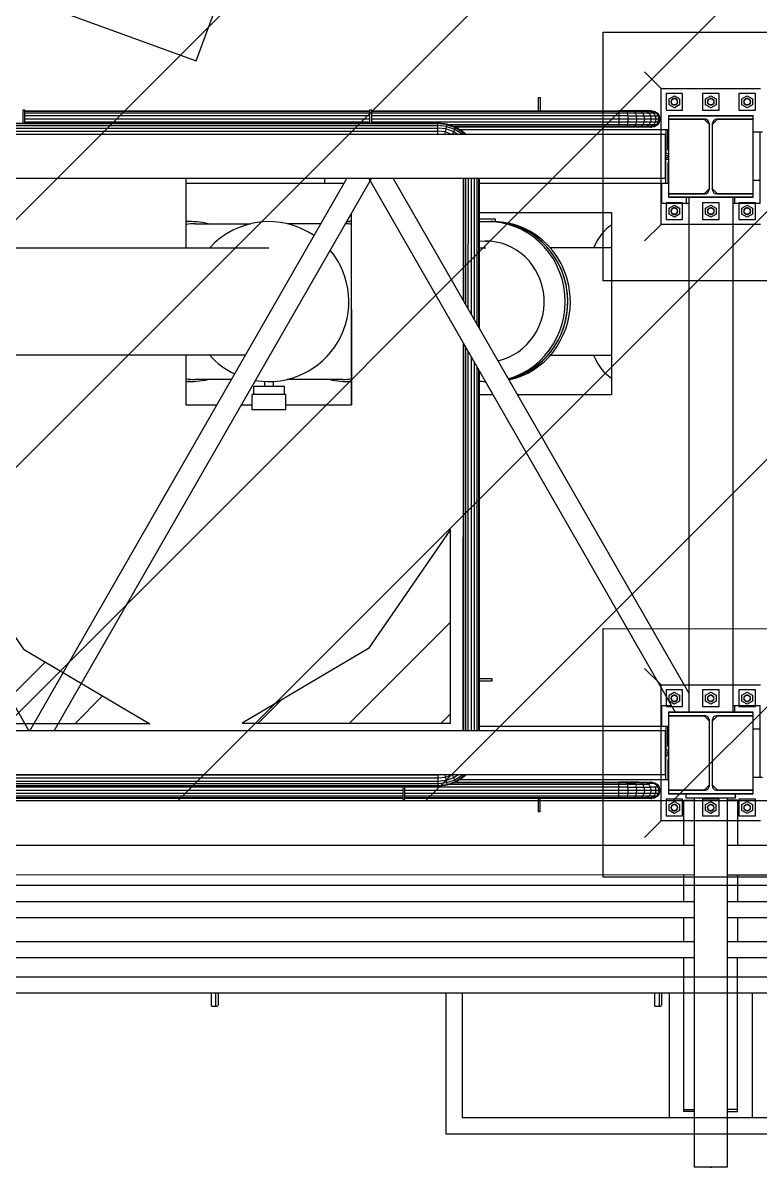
# Model space of a CAD drawing. Header units: metres. Extents: x 0 to 63075, y 0 to 44550.
# Drawn here: x 57369 to 57703, y 36399 to 36917 of the extents above; entities that cross this region are included whole.
import ezdxf

# ---------------------------------------------------------------- set-up
doc = ezdxf.new("R2010")
doc.units = ezdxf.units.M
doc.header["$LTSCALE"] = 75
for name, color, linetype in [('AI-Hatch mob', 7, 'Continuous'), ('GSB', 7, 'Continuous'), ('ML6', 1, 'Continuous'), ('SDM', 7, 'Continuous'), ('SL1', 8, 'Continuous')]:
    doc.layers.add(name, color=color, linetype=linetype)
pattern_1 = [(44.99813, (326091.56, -18363.04), (-137.8813, 137.89033), [])]

# ---------------------------------------------------------------- blocks, each defined once
blk = doc.blocks.new('A$C6bae614f')
at = {"layer": 'SL1'}
h = blk.add_hatch(dxfattribs=at)
h.set_pattern_fill('_USER', color=256, scale=195, angle=44.9981, style=0, pattern_type=0)
h.set_pattern_definition(pattern_1)
h.paths.add_polyline_path([(396195, 18766.4), (396575.8, 18541.5), (395947.9, 18541.5), (395947.9, 19125.8)])
h = blk.add_hatch(dxfattribs=at)
h.set_pattern_fill('_USER', color=256, scale=195, angle=44.9981, style=0, pattern_type=0)
h.set_pattern_definition(pattern_1)
h.paths.add_polyline_path([(397236.3, 18768.6), (396855.5, 18543.7), (397483.4, 18543.7), (397483.4, 19128)])
for p, q in [((396716.6, 20541.8), (397178.4, 21810.3)), ((394508.4, 21345.6), (396716.6, 20541.8)), ((397944.6, 20628.5), (398594.6, 20628.4)), ((397944.6, 19878.5), (397944.6, 20628.5)), ((398069.6, 20508.5), (398119.6, 20458.5)), ((398119.6, 20048.5), (398119.6, 20458.5)), ((398119.6, 20458.5), (398419.6, 20458.5)), ((398134.6, 20443.5), (398134.6, 20393.5)), ((398184.6, 20443.5), (398134.6, 20443.5)), ((398184.6, 20393.5), (398184.6, 20443.5)), ((398244.6, 20443.5), (398244.6, 20393.5)), ((398294.6, 20443.5), (398244.6, 20443.5)), ((398294.6, 20393.5), (398294.6, 20443.5)), ((398354.6, 20443.5), (398354.6, 20393.5)), ((398404.6, 20443.5), (398354.6, 20443.5)), ((398404.6, 20393.5), (398404.6, 20443.5)), ((397748.8, 20430), (397748.8, 20390.9)), ((397755.1, 20430), (397748.8, 20430)), ((397755.1, 20390.9), (397755.1, 20430)), ((398143.8, 20427.6), (398159.6, 20436.7)), ((398143.8, 20409.3), (398143.8, 20427.6)), ((398159.6, 20400.2), (398143.8, 20409.3)), ((398150.7, 20422.8), (398149.7, 20418.5)), ((398149.7, 20418.5), (398150.7, 20414.2)), ((398153.4, 20426.2), (398150.7, 20422.8)), ((398150.7, 20414.2), (398153.4, 20410.7)), ((398157.4, 20428.1), (398153.4, 20426.2)), ((398153.4, 20410.7), (398157.4, 20408.8)), ((398161.8, 20428.1), (398157.4, 20428.1)), ((398157.4, 20408.8), (398161.8, 20408.8)), ((398159.6, 20436.7), (398175.4, 20427.6)), ((398175.4, 20409.3), (398159.6, 20400.2)), ((398165.8, 20426.2), (398161.8, 20428.1)), ((398161.8, 20408.8), (398165.8, 20410.7)), ((398168.5, 20422.8), (398165.8, 20426.2)), ((398165.8, 20410.7), (398168.5, 20414.2)), ((398169.5, 20418.5), (398168.5, 20422.8)), ((398168.5, 20414.2), (398169.5, 20418.5)), ((398175.4, 20427.6), (398175.4, 20409.3)), ((398253.8, 20427.6), (398269.6, 20436.7)), ((398253.8, 20409.3), (398253.8, 20427.6)), ((398269.6, 20400.2), (398253.8, 20409.3)), ((398260.7, 20422.8), (398259.7, 20418.5)), ((398259.7, 20418.5), (398260.7, 20414.2)), ((398263.4, 20426.2), (398260.7, 20422.8)), ((398260.7, 20414.2), (398263.4, 20410.7)), ((398267.4, 20428.1), (398263.4, 20426.2)), ((398263.4, 20410.7), (398267.4, 20408.8)), ((398271.8, 20428.1), (398267.4, 20428.1)), ((398267.4, 20408.8), (398271.8, 20408.8)), ((398269.6, 20436.7), (398285.4, 20427.6)), ((398285.4, 20409.3), (398269.6, 20400.2)), ((398275.8, 20426.2), (398271.8, 20428.1)), ((398271.8, 20408.8), (398275.8, 20410.7)), ((398278.5, 20422.8), (398275.8, 20426.2)), ((398275.8, 20410.7), (398278.5, 20414.2)), ((398279.5, 20418.5), (398278.5, 20422.8)), ((398278.5, 20414.2), (398279.5, 20418.5)), ((398285.4, 20427.6), (398285.4, 20409.3)), ((398363.8, 20427.6), (398379.6, 20436.7)), ((398363.8, 20409.3), (398363.8, 20427.6)), ((398379.6, 20400.2), (398363.8, 20409.3)), ((398370.7, 20422.8), (398369.7, 20418.5)), ((398369.7, 20418.5), (398370.7, 20414.2)), ((398373.4, 20426.2), (398370.7, 20422.8)), ((398370.7, 20414.2), (398373.4, 20410.7)), ((398377.4, 20428.1), (398373.4, 20426.2)), ((398373.4, 20410.7), (398377.4, 20408.8)), ((398381.8, 20428.1), (398377.4, 20428.1)), ((398377.4, 20408.8), (398381.8, 20408.8)), ((398379.6, 20436.7), (398395.4, 20427.6)), ((398395.4, 20409.3), (398379.6, 20400.2)), ((398385.8, 20426.2), (398381.8, 20428.1)), ((398381.8, 20408.8), (398385.8, 20410.7)), ((398388.5, 20422.8), (398385.8, 20426.2)), ((398385.8, 20410.7), (398388.5, 20414.2)), ((398389.5, 20418.5), (398388.5, 20422.8)), ((398388.5, 20414.2), (398389.5, 20418.5)), ((398395.4, 20427.6), (398395.4, 20409.3)), ((396193, 20393.5), (396193, 20354.4)), ((396199.4, 20393.5), (396193, 20393.5)), ((396199.4, 20354.4), (396199.4, 20393.5)), ((396199.4, 20390.9), (397239.8, 20390.9)), ((397239.8, 20389), (396199.4, 20389.1)), ((397239.8, 20383.7), (396199.4, 20383.8)), ((397239.8, 20375.8), (396199.4, 20375.9)), ((397239.8, 20393.5), (397239.8, 20354.4)), ((397246.1, 20393.5), (397239.8, 20393.5)), ((397246.1, 20354.4), (397246.1, 20393.5)), ((397246.1, 20390.9), (397991.6, 20390.9)), ((397991.6, 20389), (397246.1, 20389)), ((397991.6, 20383.7), (397246.1, 20383.7)), ((397991.6, 20375.8), (397246.1, 20375.8)), ((398013.9, 20390.9), (397991.6, 20390.9)), ((397991.6, 20390.9), (397991.6, 20389)), ((397991.6, 20389), (397991.6, 20383.7)), ((398039, 20389), (397991.6, 20389)), ((397991.6, 20383.7), (397991.6, 20366.5)), ((398017.7, 20383.7), (397991.6, 20383.7)), ((398018.9, 20375.8), (397991.6, 20375.8)), ((398035, 20390.9), (398013.9, 20390.9)), ((398013.9, 20390.9), (398015.9, 20389)), ((398015.9, 20389), (398017.7, 20383.7)), ((398017.7, 20383.7), (398018.9, 20375.8)), ((398042.5, 20383.7), (398017.7, 20383.7)), ((398018.9, 20375.8), (398019.3, 20366.5)), ((398018.9, 20375.8), (398044.8, 20375.8)), ((398054, 20390.9), (398035, 20390.9)), ((398035, 20390.9), (398039, 20389)), ((398059.8, 20389), (398039, 20389)), ((398039, 20389), (398042.5, 20383.7)), ((398042.5, 20383.7), (398044.8, 20375.8)), ((398064.7, 20383.7), (398042.5, 20383.7)), ((398044.8, 20375.8), (398068, 20375.8)), ((398044.8, 20375.8), (398045.6, 20366.5)), ((398054, 20390.9), (398059.8, 20389)), ((398069.8, 20390.9), (398054, 20390.9)), ((398077.1, 20389), (398059.8, 20389)), ((398059.8, 20389), (398064.7, 20383.7)), ((398064.7, 20383.7), (398068, 20375.8)), ((398083.3, 20383.7), (398064.7, 20383.7)), ((398068, 20375.8), (398069.2, 20366.5)), ((398068, 20375.8), (398087.4, 20375.8)), ((398089.1, 20390.9), (398069.8, 20390.9)), ((398069.8, 20390.9), (398077.1, 20389)), ((398090.1, 20389), (398077.1, 20389)), ((398077.1, 20389), (398083.3, 20383.7)), ((398081.7, 20390.9), (398090.1, 20389)), ((398083.3, 20383.7), (398087.4, 20375.8)), ((398097.2, 20383.7), (398083.3, 20383.7)), ((398087.4, 20375.8), (398102, 20375.8)), ((398087.4, 20375.8), (398088.9, 20366.5)), ((398091.6, 20390.9), (398089.1, 20390.9)), ((398089.1, 20390.9), (398098.2, 20389)), ((398098.2, 20389), (398090.1, 20389)), ((398090.1, 20389), (398097.2, 20383.7)), ((398091.6, 20390.9), (398100.9, 20389)), ((398105.9, 20383.7), (398097.2, 20383.7)), ((398097.2, 20383.7), (398102, 20375.8)), ((398098.2, 20389), (398100.9, 20389)), ((398098.2, 20389), (398105.9, 20383.7)), ((398100.9, 20389), (398108.9, 20383.7)), ((398102, 20375.8), (398103.7, 20366.5)), ((398102, 20375.8), (398111.1, 20375.8)), ((398105.9, 20383.7), (398108.9, 20383.7)), ((398105.9, 20383.7), (398111.1, 20375.8)), ((398108.9, 20383.7), (398114.1, 20375.8)), ((398111.1, 20375.8), (398112.9, 20366.5)), ((398111.1, 20375.8), (398114.1, 20375.8)), ((398114.1, 20375.8), (398116, 20366.5)), ((398134.6, 20393.5), (398184.6, 20393.5)), ((398141.6, 20376.5), (398397.6, 20376.5)), ((398397.6, 20376.5), (398141.6, 20376.5)), ((398141.6, 20376.5), (398141.6, 20130.5)), ((398244.6, 20393.5), (398294.6, 20393.5)), ((398354.6, 20393.5), (398404.6, 20393.5)), ((398397.6, 20130.5), (398397.6, 20376.5)), ((395993, 20354.4), (397446.1, 20354.4)), ((395993, 20352.6), (397446.1, 20352.5)), ((395993, 20347.3), (397446.1, 20347.2)), ((395993, 20339.3), (397446.1, 20339.3)), ((397239.8, 20366.5), (396199.4, 20366.5)), ((397239.8, 20357.2), (396199.4, 20357.2)), ((397991.6, 20366.5), (397246.1, 20366.5)), ((397991.6, 20357.1), (397246.1, 20357.2)), ((397473.8, 20351.2), (397446.1, 20354.4)), ((397446.1, 20352.5), (397446.1, 20354.4)), ((397446.1, 20320.6), (397446.1, 20352.5)), ((397473.4, 20349.4), (397446.1, 20352.5)), ((397472.2, 20344.3), (397446.1, 20347.2)), ((397470.4, 20336.6), (397446.1, 20339.3)), ((397470.4, 20336.6), (397472.2, 20344.3)), ((397472.2, 20344.3), (397473.4, 20349.4)), ((397472.2, 20344.3), (397497, 20335.6)), ((397473.4, 20349.4), (397473.8, 20351.2)), ((397473.4, 20349.4), (397499.3, 20340.4)), ((397473.8, 20351.2), (397500.1, 20342)), ((397991.6, 20349.2), (397479.5, 20349.2)), ((397489.5, 20320.1), (397499.3, 20340.4)), ((397991.6, 20343.9), (397494.6, 20343.9)), ((397499.3, 20340.4), (397500.1, 20342)), ((397499.3, 20340.4), (397522.5, 20325.8)), ((397991.6, 20342.1), (397499.9, 20342.1)), ((397500.1, 20342), (397523.7, 20327.2)), ((397991.6, 20366.5), (397991.6, 20357.1)), ((398019.3, 20366.5), (397991.6, 20366.5)), ((398018.9, 20357.1), (397991.6, 20357.1)), ((397991.6, 20357.1), (397991.6, 20349.2)), ((398042.5, 20349.2), (397991.6, 20349.2)), ((397991.6, 20349.2), (397991.6, 20343.9)), ((397991.6, 20343.9), (397991.6, 20342.1)), ((398015.9, 20343.9), (397991.6, 20343.9)), ((398013.9, 20342.1), (397991.6, 20342.1)), ((398015.9, 20343.9), (398013.9, 20342.1)), ((398035, 20342.1), (398013.9, 20342.1)), ((398017.7, 20349.2), (398015.9, 20343.9)), ((398039, 20343.9), (398015.9, 20343.9)), ((398018.9, 20357.1), (398017.7, 20349.2)), ((398019.3, 20366.5), (398018.9, 20357.1)), ((398044.8, 20357.1), (398018.9, 20357.1)), ((398045.6, 20366.5), (398019.3, 20366.5)), ((398039, 20343.9), (398035, 20342.1)), ((398054, 20342.1), (398035, 20342.1)), ((398042.5, 20349.2), (398039, 20343.9)), ((398059.8, 20343.9), (398039, 20343.9)), ((398044.8, 20357.1), (398042.5, 20349.2)), ((398064.7, 20349.2), (398042.5, 20349.2)), ((398045.6, 20366.5), (398044.8, 20357.1)), ((398068, 20357.1), (398044.8, 20357.1)), ((398069.2, 20366.5), (398045.6, 20366.5)), ((398059.8, 20343.9), (398054, 20342.1)), ((398069.8, 20342.1), (398054, 20342.1)), ((398064.7, 20349.2), (398059.8, 20343.9)), ((398077.1, 20343.9), (398059.8, 20343.9)), ((398068, 20357.1), (398064.7, 20349.2)), ((398083.3, 20349.2), (398064.7, 20349.2)), ((398069.2, 20366.5), (398068, 20357.1)), ((398087.4, 20357.1), (398068, 20357.1)), ((398088.9, 20366.5), (398069.2, 20366.5)), ((398077.1, 20343.9), (398069.8, 20342.1)), ((398089.1, 20342.1), (398069.8, 20342.1)), ((398083.3, 20349.2), (398077.1, 20343.9)), ((398090.1, 20343.9), (398077.1, 20343.9)), ((398090.1, 20343.9), (398081.7, 20342.1)), ((398087.4, 20357.1), (398083.3, 20349.2)), ((398097.2, 20349.2), (398083.3, 20349.2)), ((398088.9, 20366.5), (398087.4, 20357.1)), ((398111.1, 20357.1), (398087.4, 20357.1)), ((398112.9, 20366.5), (398088.9, 20366.5)), ((398098.2, 20343.9), (398089.1, 20342.1)), ((398089.1, 20342.1), (398091.6, 20342.1)), ((398097.2, 20349.2), (398090.1, 20343.9)), ((398098.2, 20343.9), (398090.1, 20343.9)), ((398100.9, 20343.9), (398091.6, 20342.1)), ((398102, 20357.1), (398097.2, 20349.2)), ((398105.9, 20349.2), (398097.2, 20349.2)), ((398105.9, 20349.2), (398098.2, 20343.9)), ((398098.2, 20343.9), (398100.9, 20343.9)), ((398108.9, 20349.2), (398100.9, 20343.9)), ((398103.7, 20366.5), (398102, 20357.1)), ((398111.1, 20357.1), (398105.9, 20349.2)), ((398105.9, 20349.2), (398108.9, 20349.2)), ((398114.1, 20357.1), (398108.9, 20349.2)), ((398111.1, 20357.1), (398112.9, 20366.5)), ((398114.1, 20357.1), (398111.1, 20357.1)), ((398112.9, 20366.5), (398116, 20366.5)), ((398116, 20366.5), (398114.1, 20357.1)), ((398252.4, 20365.8), (398141.6, 20365.8)), ((398141.6, 20365.8), (398252.4, 20365.8)), ((398249.4, 20365.8), (398141.6, 20365.8)), ((398264.4, 20350.8), (398249.4, 20365.8)), ((398264.4, 20353.8), (398264.3, 20153.2)), ((398274.8, 20153.2), (398274.9, 20353.8)), ((398274.9, 20350.8), (398289.9, 20365.8)), ((398397.6, 20365.8), (398286.9, 20365.8)), ((398286.9, 20365.8), (398397.6, 20365.8)), ((398131.6, 20320), (391162.5, 20320.2)), ((395993, 20330), (397446.1, 20330)), ((395993, 20320.7), (397446.1, 20320.6)), ((397468.4, 20327.5), (397446.1, 20330)), ((397451.8, 20320), (397446.1, 20320.6)), ((397446.1, 20320), (397446.1, 20320.6)), ((397466.6, 20320), (397468.4, 20327.5)), ((397468.4, 20327.5), (397470.4, 20336.6)), ((397468.4, 20327.5), (397489.5, 20320.1)), ((397470.4, 20336.6), (397493.5, 20328.5)), ((397489.5, 20320), (397489.5, 20320.1)), ((397489.5, 20320.1), (397489.6, 20320)), ((397493.5, 20328.5), (397507, 20320)), ((397497, 20335.6), (397519.2, 20321.6)), ((397511.8, 20334.7), (398140.2, 20334.7)), ((397517.9, 20320), (397519.2, 20321.6)), ((397519.2, 20321.6), (397522.5, 20325.8)), ((397519.2, 20321.6), (397520.9, 20320)), ((397522.5, 20325.8), (397523.7, 20327.2)), ((397522.5, 20325.8), (397528.3, 20320)), ((397523.7, 20327.2), (397530.9, 20320)), ((398131.6, 20320), (398131.6, 20187)), ((398133.8, 20334.7), (398133.8, 20262.7)), ((398140.2, 20334.7), (398141.6, 20334.7)), ((398140.2, 20274.5), (398140.2, 20334.7)), ((398425.5, 20326.5), (398397.6, 20326.5)), ((398417.6, 20326.5), (398417.6, 20112)), ((398131.6, 20262.7), (398141.6, 20262.7)), ((398131.6, 20256.4), (398141.6, 20256.4)), ((398131.6, 20250.6), (398141.6, 20250.6)), ((398141.6, 20244.3), (398131.6, 20244.3)), ((398133.8, 20172.3), (398133.8, 20244.3)), ((398141.4, 20250.6), (398141.4, 20256.4)), ((398140.2, 20232.5), (398140.2, 20172.3)), ((398131.6, 20187), (391162.5, 20187.2)), ((396213.7, 18520), (397171.4, 20187)), ((396287.5, 18520), (397245.2, 20187)), ((396684.6, 20187), (396684.6, 19977.6)), ((397104.2, 20172.3), (396684.6, 20172.3)), ((397104.2, 20172.3), (397104.2, 20187)), ((397162.9, 20172.3), (397104.2, 20172.3)), ((397236.9, 20187), (398162, 18576.5)), ((397310.7, 20187), (398203, 18633.5)), ((397521.7, 20187), (397521.7, 19819.6)), ((397523.6, 20187), (397523.5, 19816.4)), ((397528.8, 20187), (397528.8, 19807.2)), ((397536.8, 20187), (397536.7, 19793.4)), ((397546.1, 20187), (397546.1, 19777.2)), ((397555.4, 20187), (397555.4, 19760.9)), ((397563.3, 20187), (397563.3, 19747.1)), ((397568.6, 20187), (397568.6, 19737.9)), ((397570.5, 20187), (397570.5, 19734.7)), ((398140.2, 20172.3), (397570.5, 20172.3)), ((398121.6, 20112), (398121.6, 20172.3)), ((398141.6, 20172.3), (398140.2, 20172.3)), ((398417.6, 20180.5), (398397.6, 20180.5)), ((398141.6, 20141.2), (398252.3, 20141.2)), ((398252.3, 20141.2), (398141.6, 20141.2)), ((398264.3, 20156.2), (398249.3, 20141.2)), ((398289.8, 20141.2), (398274.8, 20156.2)), ((398286.8, 20141.2), (398397.6, 20141.2)), ((398397.6, 20141.2), (398286.8, 20141.2)), ((398203.1, 20112), (398121.6, 20112)), ((398134.6, 20113.5), (398134.6, 20063.5)), ((398184.6, 20113.5), (398134.6, 20113.5)), ((398397.6, 20130.5), (398141.6, 20130.5)), ((398141.6, 20130.5), (398397.6, 20130.5)), ((398143.8, 20097.6), (398159.6, 20106.7)), ((398143.8, 20079.3), (398143.8, 20097.6)), ((398157.4, 20098.1), (398153.4, 20096.2)), ((398161.8, 20098.1), (398157.4, 20098.1)), ((398159.6, 20106.7), (398175.4, 20097.6)), ((398165.8, 20096.2), (398161.8, 20098.1)), ((398175.4, 20097.6), (398175.4, 20079.3)), ((398184.6, 20063.5), (398184.6, 20113.5)), ((398196.6, 20112), (398196.6, 20130.5)), ((398203.1, 20130.5), (398203, 18576.5)), ((398244.6, 20113.5), (398244.6, 20063.5)), ((398294.6, 20113.5), (398244.6, 20113.5)), ((398253.8, 20097.6), (398269.6, 20106.7)), ((398253.8, 20079.3), (398253.8, 20097.6)), ((398267.4, 20098.1), (398263.4, 20096.2)), ((398271.8, 20098.1), (398267.4, 20098.1)), ((398269.6, 20106.7), (398285.4, 20097.6)), ((398275.8, 20096.2), (398271.8, 20098.1)), ((398285.4, 20097.6), (398285.4, 20079.3)), ((398294.6, 20063.5), (398294.6, 20113.5)), ((398336.1, 20130.5), (398336, 18576.5)), ((398417.6, 20112), (398336.1, 20112)), ((398342.6, 20112), (398342.6, 20130.5)), ((398354.6, 20113.5), (398354.6, 20063.5)), ((398404.6, 20113.5), (398354.6, 20113.5)), ((398363.8, 20097.6), (398379.6, 20106.7)), ((398363.8, 20079.3), (398363.8, 20097.6)), ((398377.4, 20098.1), (398373.4, 20096.2)), ((398381.8, 20098.1), (398377.4, 20098.1)), ((398379.6, 20106.7), (398395.4, 20097.6)), ((398385.8, 20096.2), (398381.8, 20098.1)), ((398395.4, 20097.6), (398395.4, 20079.3)), ((398404.6, 20063.5), (398404.6, 20113.5)), ((397184.5, 20081.4), (397184.6, 19503.5)), ((397184.6, 19503.5), (397184.6, 20081.5)), ((397570.5, 20084.2), (397969.5, 20084.2)), ((397619.6, 20064), (397570.5, 20064)), ((397619.6, 20057.6), (397619.6, 20064)), ((397969.5, 20084.2), (397969.6, 19534.2)), ((398134.6, 20063.5), (398184.6, 20063.5)), ((398159.6, 20070.2), (398143.8, 20079.3)), ((398150.7, 20092.8), (398149.7, 20088.5)), ((398149.7, 20088.5), (398150.7, 20084.2)), ((398153.4, 20096.2), (398150.7, 20092.8)), ((398150.7, 20084.2), (398153.4, 20080.7)), ((398153.4, 20080.7), (398157.4, 20078.8)), ((398157.4, 20078.8), (398161.8, 20078.8)), ((398175.4, 20079.3), (398159.6, 20070.2)), ((398161.8, 20078.8), (398165.8, 20080.7)), ((398168.5, 20092.8), (398165.8, 20096.2)), ((398165.8, 20080.7), (398168.5, 20084.2)), ((398169.5, 20088.5), (398168.5, 20092.8)), ((398168.5, 20084.2), (398169.5, 20088.5)), ((398244.6, 20063.5), (398294.6, 20063.5)), ((398269.6, 20070.2), (398253.8, 20079.3)), ((398260.7, 20092.8), (398259.7, 20088.5)), ((398259.7, 20088.5), (398260.7, 20084.2)), ((398263.4, 20096.2), (398260.7, 20092.8)), ((398260.7, 20084.2), (398263.4, 20080.7)), ((398263.4, 20080.7), (398267.4, 20078.8)), ((398267.4, 20078.8), (398271.8, 20078.8)), ((398285.4, 20079.3), (398269.6, 20070.2)), ((398271.8, 20078.8), (398275.8, 20080.7)), ((398278.5, 20092.8), (398275.8, 20096.2)), ((398275.8, 20080.7), (398278.5, 20084.2)), ((398279.5, 20088.5), (398278.5, 20092.8)), ((398278.5, 20084.2), (398279.5, 20088.5)), ((398354.6, 20063.5), (398404.6, 20063.5)), ((398379.6, 20070.2), (398363.8, 20079.3)), ((398370.7, 20092.8), (398369.7, 20088.5)), ((398369.7, 20088.5), (398370.7, 20084.2)), ((398373.4, 20096.2), (398370.7, 20092.8)), ((398370.7, 20084.2), (398373.4, 20080.7)), ((398373.4, 20080.7), (398377.4, 20078.8)), ((398377.4, 20078.8), (398381.8, 20078.8)), ((398395.4, 20079.3), (398379.6, 20070.2)), ((398381.8, 20078.8), (398385.8, 20080.7)), ((398388.5, 20092.8), (398385.8, 20096.2)), ((398385.8, 20080.7), (398388.5, 20084.2)), ((398389.5, 20088.5), (398388.5, 20092.8)), ((398388.5, 20084.2), (398389.5, 20088.5)), ((396684.6, 20056.9), (396691.3, 20056.9)), ((396699.1, 20056.9), (396691.3, 20056.9)), ((396713.3, 20050.6), (396880.8, 20050.6)), ((397093, 20050.6), (396990.8, 20050.6)), ((397172.4, 20056.9), (397180.2, 20056.9)), ((397184.5, 20056.9), (397180.2, 20056.9)), ((397570.5, 20057.6), (397619.6, 20057.6)), ((397597, 20056.9), (397604.8, 20056.9)), ((397612.6, 20056.9), (397604.8, 20056.9)), ((398069.6, 19998.5), (398119.6, 20048.5)), ((398419.6, 20048.5), (398119.6, 20048.5)), ((397590.4, 19998.1), (397597, 19998.1)), ((396052, 19977.6), (396935.4, 19977.5)), ((397570.5, 19977.5), (397590.4, 19977.5)), ((397969.6, 19977.5), (397785.4, 19977.5)), ((398594.6, 19878.4), (397944.6, 19878.5)), ((397521.7, 19691.2), (397521.6, 18520)), ((397523.5, 19687.9), (397523.5, 18520)), ((395563.5, 19653.7), (396211.3, 18520)), ((396865, 19653.7), (396052, 19653.7)), ((396684.6, 19653.7), (396684.6, 19503.5)), ((397528.8, 19678.7), (397528.8, 18520)), ((397536.7, 19664.9), (397536.7, 18520)), ((397546.1, 19648.7), (397546, 18520)), ((397785.4, 19653.7), (397969.6, 19653.7)), ((397555.4, 19632.4), (397555.4, 18520)), ((397563.3, 19618.7), (397563.3, 18520)), ((396823, 19580.7), (396713.3, 19580.7)), ((397158.2, 19580.7), (396990.7, 19580.7)), ((397568.6, 19609.4), (397568.6, 18520)), ((397570.5, 19606.2), (397570.4, 18520)), ((396684.6, 19574.3), (396691.3, 19574.3)), ((396699.1, 19574.3), (396691.3, 19574.3)), ((396889.8, 19534.7), (396889.8, 19560.1)), ((396889.8, 19560.1), (396981.7, 19560.1)), ((396923, 19560.1), (396923, 19574.7)), ((396948.5, 19574.7), (396948.5, 19560.1)), ((396981.7, 19560.1), (396981.7, 19534.7)), ((397172.4, 19574.3), (397180.2, 19574.3)), ((397184.6, 19574.3), (397180.2, 19574.3)), ((396889.8, 19534.7), (396884.7, 19534.7)), ((396884.7, 19489), (396884.7, 19534.7)), ((396913.5, 19534.7), (396889.8, 19534.7)), ((396935.7, 19534.7), (396913.5, 19534.7)), ((396958, 19534.7), (396935.7, 19534.7)), ((396981.7, 19534.7), (396958, 19534.7)), ((396986.8, 19534.7), (396981.7, 19534.7)), ((396986.8, 19489), (396986.8, 19534.7)), ((397611.8, 19534.2), (397570.5, 19534.2)), ((397969.6, 19534.2), (397685.6, 19534.2)), ((396684.6, 19503.5), (396778.7, 19503.5)), ((396852.5, 19503.5), (396884.7, 19503.5)), ((396935.7, 19489), (396884.7, 19489)), ((396986.8, 19489), (396935.7, 19489)), ((396986.8, 19503.5), (397184.6, 19503.5)), ((397944.5, 18078.5), (397944.6, 18828.5)), ((397944.6, 18828.5), (398594.6, 18828.4)), ((398069.6, 18708.5), (398119.5, 18658.5)), ((397609.5, 18677), (397570.4, 18677)), ((397570.4, 18670.6), (397609.5, 18670.6)), ((397609.5, 18670.6), (397609.5, 18677)), ((398119.5, 18248.5), (398119.5, 18658.5)), ((398119.5, 18658.5), (398419.5, 18658.5)), ((398134.5, 18643.5), (398134.5, 18593.5)), ((398184.5, 18643.5), (398134.5, 18643.5)), ((398143.7, 18627.6), (398159.5, 18636.7)), ((398143.7, 18609.3), (398143.7, 18627.6)), ((398150.6, 18622.8), (398149.6, 18618.5)), ((398149.6, 18618.5), (398150.6, 18614.2)), ((398153.4, 18626.2), (398150.6, 18622.8)), ((398150.6, 18614.2), (398153.4, 18610.7)), ((398157.3, 18628.1), (398153.4, 18626.2)), ((398161.8, 18628.1), (398157.3, 18628.1)), ((398159.5, 18636.7), (398175.4, 18627.6)), ((398165.7, 18626.2), (398161.8, 18628.1)), ((398168.5, 18622.8), (398165.7, 18626.2)), ((398165.7, 18610.7), (398168.5, 18614.2)), ((398169.5, 18618.5), (398168.5, 18622.8)), ((398168.5, 18614.2), (398169.5, 18618.5)), ((398175.4, 18627.6), (398175.4, 18609.3)), ((398184.5, 18593.5), (398184.5, 18643.5)), ((398244.5, 18643.5), (398244.5, 18593.5)), ((398294.5, 18643.5), (398244.5, 18643.5)), ((398253.7, 18627.6), (398269.5, 18636.7)), ((398253.7, 18609.3), (398253.7, 18627.6)), ((398260.6, 18622.8), (398259.6, 18618.5)), ((398259.6, 18618.5), (398260.6, 18614.2)), ((398263.4, 18626.2), (398260.6, 18622.8)), ((398260.6, 18614.2), (398263.4, 18610.7)), ((398267.3, 18628.1), (398263.4, 18626.2)), ((398271.8, 18628.1), (398267.3, 18628.1)), ((398269.5, 18636.7), (398285.4, 18627.6)), ((398275.7, 18626.2), (398271.8, 18628.1)), ((398278.5, 18622.8), (398275.7, 18626.2)), ((398275.7, 18610.7), (398278.5, 18614.2)), ((398279.5, 18618.5), (398278.5, 18622.8)), ((398278.5, 18614.2), (398279.5, 18618.5)), ((398285.4, 18627.6), (398285.4, 18609.3)), ((398294.5, 18593.5), (398294.5, 18643.5)), ((398354.5, 18643.5), (398354.5, 18593.5)), ((398404.5, 18643.5), (398354.5, 18643.5)), ((398363.7, 18627.6), (398379.5, 18636.7)), ((398363.7, 18609.3), (398363.7, 18627.6)), ((398370.6, 18622.8), (398369.6, 18618.5)), ((398369.6, 18618.5), (398370.6, 18614.2)), ((398373.4, 18626.2), (398370.6, 18622.8)), ((398370.6, 18614.2), (398373.4, 18610.7)), ((398377.3, 18628.1), (398373.4, 18626.2)), ((398381.8, 18628.1), (398377.3, 18628.1)), ((398379.5, 18636.7), (398395.4, 18627.6)), ((398385.7, 18626.2), (398381.8, 18628.1)), ((398388.5, 18622.8), (398385.7, 18626.2)), ((398385.7, 18610.7), (398388.5, 18614.2)), ((398389.5, 18618.5), (398388.5, 18622.8)), ((398388.5, 18614.2), (398389.5, 18618.5)), ((398395.4, 18627.6), (398395.4, 18609.3)), ((398404.5, 18593.5), (398404.5, 18643.5)), ((398121.5, 18596.5), (398150.5, 18596.5)), ((398121.5, 18534.7), (398121.5, 18596.5)), ((398134.5, 18593.5), (398184.5, 18593.5)), ((398159.5, 18600.2), (398143.7, 18609.3)), ((398153.4, 18610.7), (398157.3, 18608.8)), ((398157.3, 18608.8), (398161.8, 18608.8)), ((398175.4, 18609.3), (398159.5, 18600.2)), ((398161.8, 18608.8), (398165.7, 18610.7)), ((398244.5, 18593.5), (398294.5, 18593.5)), ((398269.5, 18600.2), (398253.7, 18609.3)), ((398263.4, 18610.7), (398267.3, 18608.8)), ((398267.3, 18608.8), (398271.8, 18608.8)), ((398285.4, 18609.3), (398269.5, 18600.2)), ((398271.8, 18608.8), (398275.7, 18610.7)), ((398336, 18596.5), (398417.5, 18596.5)), ((398342.5, 18576.5), (398342.5, 18596.5)), ((398354.5, 18593.5), (398404.5, 18593.5)), ((398379.5, 18600.2), (398363.7, 18609.3)), ((398373.4, 18610.7), (398377.3, 18608.8)), ((398377.3, 18608.8), (398381.8, 18608.8)), ((398395.4, 18609.3), (398379.5, 18600.2)), ((398381.8, 18608.8), (398385.7, 18610.7)), ((398417.5, 18596.5), (398417.5, 18380.5)), ((398141.5, 18576.5), (398397.5, 18576.5)), ((398397.5, 18576.5), (398141.5, 18576.5)), ((398141.5, 18576.5), (398141.5, 18330.5)), ((398252.3, 18565.8), (398141.5, 18565.8)), ((398141.5, 18565.8), (398252.3, 18565.8)), ((398249.3, 18565.8), (398141.5, 18565.8)), ((398249.3, 18565.8), (398264.3, 18550.8)), ((398264.3, 18553.8), (398264.3, 18353.2)), ((398289.8, 18565.8), (398274.8, 18550.8)), ((398274.8, 18353.2), (398274.8, 18553.8)), ((398397.5, 18565.8), (398286.8, 18565.8)), ((398286.8, 18565.8), (398397.5, 18565.8)), ((398397.5, 18330.5), (398397.5, 18576.5)), ((398131.5, 18520), (391207.5, 18520.2)), ((397570.4, 18534.7), (398140.2, 18534.7)), ((398131.5, 18520), (398131.5, 18387)), ((398133.7, 18534.7), (398133.7, 18462.7)), ((398140.2, 18534.7), (398141.5, 18534.7)), ((398140.2, 18474.5), (398140.2, 18534.7)), ((398397.5, 18526.5), (398417.5, 18526.5)), ((398131.5, 18462.7), (398141.5, 18462.7)), ((398131.5, 18456.4), (398141.5, 18456.4)), ((398131.5, 18450.6), (398141.5, 18450.6)), ((398141.5, 18444.3), (398131.5, 18444.3)), ((398133.7, 18372.3), (398133.7, 18444.3)), ((398141.3, 18450.6), (398141.3, 18456.4)), ((398140.2, 18432.5), (398140.2, 18372.3)), ((398131.5, 18387), (391207.5, 18387.2)), ((397446, 18386.4), (395993, 18386.4)), ((397446, 18377), (395993, 18377.1)), ((397451.6, 18387), (397446, 18386.4)), ((397446, 18387), (397446, 18386.4)), ((397446, 18386.4), (397446, 18354.5)), ((397468.3, 18379.5), (397446, 18377)), ((397466.6, 18387), (397472.1, 18362.7)), ((397489.4, 18386.9), (397468.3, 18379.5)), ((397493.5, 18378.5), (397470.4, 18370.4)), ((397496.9, 18371.4), (397472.1, 18362.7)), ((397489.4, 18387), (397489.4, 18386.9)), ((397489.5, 18387), (397489.4, 18386.9)), ((397489.4, 18386.9), (397496.9, 18371.4)), ((397507, 18387), (397493.5, 18378.5)), ((397519.1, 18385.3), (397496.9, 18371.4)), ((397496.9, 18371.4), (397499.2, 18366.6)), ((397522.4, 18381.2), (397499.2, 18366.6)), ((397523.6, 18379.8), (397500, 18364.9)), ((398140.2, 18372.3), (397511.7, 18372.3)), ((397517.8, 18387), (397519.1, 18385.3)), ((397520.8, 18387), (397519.1, 18385.3)), ((397519.1, 18385.3), (397522.4, 18381.2)), ((397528.2, 18387), (397522.4, 18381.2)), ((397522.4, 18381.2), (397523.6, 18379.8)), ((397530.8, 18387), (397523.6, 18379.8)), ((398141.5, 18372.3), (398140.2, 18372.3)), ((398397.5, 18380.5), (398425.4, 18380.5)), ((397446, 18367.7), (395993, 18367.7)), ((397446, 18359.8), (395993, 18359.8)), ((397446, 18354.5), (395993, 18354.5)), ((397446, 18352.6), (395993, 18352.7)), ((397339.7, 18349.8), (396159.4, 18349.9)), ((397339.7, 18340.5), (396159.4, 18340.5)), ((397339.7, 18352.6), (397339.7, 18313.5)), ((397346, 18313.5), (397346, 18352.6)), ((397991.5, 18349.8), (397346, 18349.8)), ((397991.5, 18340.5), (397346, 18340.5)), ((397470.4, 18370.4), (397446, 18367.7)), ((397472.1, 18362.7), (397446, 18359.8)), ((397473.3, 18357.5), (397446, 18354.5)), ((397473.7, 18355.7), (397446, 18352.6)), ((397446, 18354.5), (397446, 18352.6)), ((397472.1, 18362.7), (397473.3, 18357.5)), ((397499.2, 18366.6), (397473.3, 18357.5)), ((397473.3, 18357.5), (397473.7, 18355.7)), ((397500, 18364.9), (397473.7, 18355.7)), ((397991.5, 18357.7), (397479.4, 18357.7)), ((397991.5, 18363), (397494.5, 18363)), ((397499.2, 18366.6), (397500, 18364.9)), ((397499.8, 18364.9), (397991.5, 18364.9)), ((398013.8, 18364.9), (397991.5, 18364.9)), ((397991.5, 18364.9), (397991.5, 18363)), ((397991.5, 18363), (397991.5, 18357.7)), ((398015.9, 18363), (397991.5, 18363)), ((398017.6, 18357.7), (397991.5, 18357.7)), ((397991.5, 18357.7), (397991.5, 18349.8)), ((397991.5, 18349.8), (397991.5, 18340.5)), ((398018.8, 18349.8), (397991.5, 18349.8)), ((398019.2, 18340.5), (397991.5, 18340.5)), ((397991.5, 18340.5), (397991.5, 18323.2)), ((398034.9, 18364.9), (398013.8, 18364.9)), ((398013.8, 18364.9), (398015.9, 18363)), ((398017.6, 18357.7), (398015.9, 18363)), ((398015.9, 18363), (398039, 18363)), ((398031.4, 18360), (398016.9, 18360)), ((398017.6, 18357.7), (398018.8, 18349.8)), ((398042.4, 18357.7), (398017.6, 18357.7)), ((398018.8, 18349.8), (398019.2, 18340.5)), ((398018.8, 18349.8), (398044.7, 18349.8)), ((398019.2, 18340.5), (398018.8, 18331.1)), ((398045.5, 18340.5), (398019.2, 18340.5)), ((398028.9, 18360), (398030.9, 18363)), ((398029.9, 18357.7), (398031.4, 18360)), ((398053.9, 18364.9), (398034.9, 18364.9)), ((398034.9, 18364.9), (398039, 18363)), ((398059.7, 18363), (398039, 18363)), ((398039, 18363), (398042.4, 18357.7)), ((398042.4, 18357.7), (398044.7, 18349.8)), ((398064.6, 18357.7), (398042.4, 18357.7)), ((398044.7, 18349.8), (398067.9, 18349.8)), ((398044.7, 18349.8), (398045.5, 18340.5)), ((398045.5, 18340.5), (398044.7, 18331.1)), ((398069.1, 18340.5), (398045.5, 18340.5)), ((398059.7, 18363), (398053.9, 18364.9)), ((398053.9, 18364.9), (398069.7, 18364.9)), ((398077, 18363), (398059.7, 18363)), ((398059.7, 18363), (398064.6, 18357.7)), ((398062.4, 18363), (398069.7, 18364.9)), ((398064.6, 18357.7), (398067.9, 18349.8)), ((398083.2, 18357.7), (398064.6, 18357.7)), ((398067.9, 18349.8), (398069.1, 18340.5)), ((398067.9, 18349.8), (398087.3, 18349.8)), ((398069.1, 18340.5), (398067.9, 18331.1)), ((398088.8, 18340.5), (398069.1, 18340.5)), ((398069.7, 18364.9), (398089, 18364.9)), ((398073.2, 18363), (398081.6, 18364.9)), ((398083.2, 18357.7), (398077, 18363)), ((398079.9, 18363), (398077, 18363)), ((398078.3, 18361.9), (398079.9, 18363)), ((398079.3, 18361.1), (398082.2, 18363)), ((398079.9, 18363), (398089, 18364.9)), ((398079.9, 18363), (398082.2, 18363)), ((398083.4, 18360), (398081.8, 18358.9)), ((398082.2, 18363), (398090.3, 18364.6)), ((398087.3, 18349.8), (398083.2, 18357.7)), ((398091.5, 18361.6), (398083.4, 18360)), ((398101.9, 18349.8), (398087.3, 18349.8)), ((398087.3, 18349.8), (398088.8, 18340.5)), ((398088.8, 18340.5), (398087.3, 18331.1)), ((398103.6, 18340.5), (398088.8, 18340.5)), ((398091.5, 18364.9), (398089, 18364.9)), ((398089, 18364.9), (398098.1, 18363)), ((398091.5, 18364.9), (398100.9, 18363)), ((398099.6, 18360), (398091.5, 18361.6)), ((398098.1, 18363), (398100.9, 18363)), ((398106.5, 18355.4), (398099.6, 18360)), ((398100.9, 18363), (398108.8, 18357.7)), ((398101.9, 18349.8), (398103.6, 18340.5)), ((398111, 18349.8), (398101.9, 18349.8)), ((398103.6, 18340.5), (398101.9, 18331.1)), ((398112.8, 18340.5), (398103.6, 18340.5)), ((398108.8, 18357.7), (398105.9, 18357.7)), ((398105.9, 18357.7), (398111, 18349.8)), ((398110.3, 18349.8), (398106.5, 18355.4)), ((398108.8, 18357.7), (398114.1, 18349.8)), ((398111, 18349.8), (398112.8, 18340.5)), ((398111, 18349.8), (398114.1, 18349.8)), ((398112.8, 18340.5), (398111, 18331.1)), ((398112.8, 18340.5), (398115.9, 18340.5)), ((398114.1, 18349.8), (398115.9, 18340.5)), ((398115.9, 18340.5), (398114.1, 18331.1)), ((398141.5, 18341.2), (398252.3, 18341.2)), ((398252.3, 18341.2), (398141.5, 18341.2)), ((398264.3, 18356.2), (398249.3, 18341.2)), ((398289.8, 18341.2), (398274.8, 18356.2)), ((398286.8, 18341.2), (398397.5, 18341.2)), ((398397.5, 18341.2), (398286.8, 18341.2)), ((397339.7, 18331.1), (396159.4, 18331.2)), ((397339.7, 18323.2), (396159.4, 18323.3)), ((397339.7, 18317.9), (396159.4, 18318)), ((397339.7, 18316.1), (396159.4, 18316.1)), ((397339.7, 18313.5), (397346, 18313.5)), ((397991.5, 18331.1), (397346, 18331.1)), ((397991.5, 18323.2), (397346, 18323.2)), ((397991.5, 18317.9), (397346, 18317.9)), ((397991.5, 18316.1), (397346, 18316.1)), ((397748.7, 18316.1), (397748.7, 18277)), ((397755, 18277), (397755, 18316.1)), ((398018.8, 18331.1), (397991.5, 18331.1)), ((398042.4, 18323.2), (397991.5, 18323.2)), ((397991.5, 18323.2), (397991.5, 18316.1)), ((398015.9, 18317.9), (397991.5, 18317.9)), ((398013.8, 18316.1), (397991.5, 18316.1)), ((398015.9, 18317.9), (398013.8, 18316.1)), ((398034.9, 18316.1), (398013.8, 18316.1)), ((398017.6, 18323.2), (398015.9, 18317.9)), ((398039, 18317.9), (398015.9, 18317.9)), ((398018.8, 18331.1), (398017.6, 18323.2)), ((398044.7, 18331.1), (398018.8, 18331.1)), ((398039, 18317.9), (398034.9, 18316.1)), ((398053.9, 18316.1), (398034.9, 18316.1)), ((398042.4, 18323.2), (398039, 18317.9)), ((398059.7, 18317.9), (398039, 18317.9)), ((398044.7, 18331.1), (398042.4, 18323.2)), ((398064.6, 18323.2), (398042.4, 18323.2)), ((398067.9, 18331.1), (398044.7, 18331.1)), ((398059.7, 18317.9), (398053.9, 18316.1)), ((398069.7, 18316.1), (398053.9, 18316.1)), ((398064.6, 18323.2), (398059.7, 18317.9)), ((398077, 18317.9), (398059.7, 18317.9)), ((398067.9, 18331.1), (398064.6, 18323.2)), ((398083.2, 18323.2), (398064.6, 18323.2)), ((398087.3, 18331.1), (398067.9, 18331.1)), ((398077, 18317.9), (398069.7, 18316.1)), ((398081.6, 18316.1), (398069.7, 18316.1)), ((398083.2, 18323.2), (398077, 18317.9)), ((398098.1, 18317.9), (398077, 18317.9)), ((398090.1, 18317.9), (398081.6, 18316.1)), ((398089, 18316.1), (398081.6, 18316.1)), ((398087.3, 18331.1), (398083.2, 18323.2)), ((398097.2, 18323.2), (398083.2, 18323.2)), ((398101.9, 18331.1), (398087.3, 18331.1)), ((398098.1, 18317.9), (398089, 18316.1)), ((398089, 18316.1), (398091.5, 18316.1)), ((398097.2, 18323.2), (398090.1, 18317.9)), ((398100.9, 18317.9), (398091.5, 18316.1)), ((398101.9, 18331.1), (398097.2, 18323.2)), ((398105.9, 18323.2), (398097.2, 18323.2)), ((398105.9, 18323.2), (398098.1, 18317.9)), ((398098.1, 18317.9), (398100.9, 18317.9)), ((398108.8, 18323.2), (398100.9, 18317.9)), ((398111, 18331.1), (398101.9, 18331.1)), ((398111, 18331.1), (398105.9, 18323.2)), ((398105.9, 18323.2), (398108.8, 18323.2)), ((398114.1, 18331.1), (398108.8, 18323.2)), ((398111, 18331.1), (398114.1, 18331.1)), ((398134.5, 18313.5), (398134.5, 18263.5)), ((398184.5, 18313.5), (398134.5, 18313.5)), ((398397.5, 18330.5), (398141.5, 18330.5)), ((398141.5, 18330.5), (398397.5, 18330.5)), ((398143.7, 18297.6), (398159.5, 18306.7)), ((398159.5, 18306.7), (398175.3, 18297.6)), ((398184.5, 18263.5), (398184.5, 18313.5)), ((398188.3, 18310.5), (398219.5, 18310.5)), ((398188.3, 18174.9), (398188.3, 18310.5)), ((398194.5, 18330.5), (398194.5, 18318)), ((398194.5, 18318), (398344.5, 18318)), ((398219.5, 18318), (398219.5, 17203.5)), ((398244.5, 18313.5), (398244.5, 18263.5)), ((398294.5, 18313.5), (398244.5, 18313.5)), ((398253.7, 18297.6), (398269.5, 18306.7)), ((398269.5, 18306.7), (398285.3, 18297.6)), ((398294.5, 18263.5), (398294.5, 18313.5)), ((398319.5, 18318), (398319.5, 17203.5)), ((398350.7, 18310.5), (398319.5, 18310.5)), ((398344.5, 18318), (398344.5, 18330.5)), ((398350.7, 18310.5), (398350.7, 18174.9)), ((398354.5, 18313.5), (398354.5, 18263.5)), ((398404.5, 18313.5), (398354.5, 18313.5)), ((398363.7, 18297.6), (398379.5, 18306.7)), ((398379.5, 18306.7), (398395.3, 18297.6)), ((398404.5, 18263.5), (398404.5, 18313.5)), ((397748.7, 18277), (397755, 18277)), ((398143.7, 18279.3), (398143.7, 18297.6)), ((398159.5, 18270.2), (398143.7, 18279.3)), ((398150.6, 18292.8), (398149.6, 18288.5)), ((398149.6, 18288.5), (398150.6, 18284.2)), ((398153.4, 18296.2), (398150.6, 18292.8)), ((398150.6, 18284.2), (398153.4, 18280.7)), ((398157.3, 18298.1), (398153.4, 18296.2)), ((398153.4, 18280.7), (398157.3, 18278.8)), ((398161.7, 18298.1), (398157.3, 18298.1)), ((398157.3, 18278.8), (398161.7, 18278.8)), ((398175.3, 18279.3), (398159.5, 18270.2)), ((398165.7, 18296.2), (398161.7, 18298.1)), ((398161.7, 18278.8), (398165.7, 18280.7)), ((398168.5, 18292.8), (398165.7, 18296.2)), ((398165.7, 18280.7), (398168.5, 18284.2)), ((398169.4, 18288.5), (398168.5, 18292.8)), ((398168.5, 18284.2), (398169.4, 18288.5)), ((398175.3, 18297.6), (398175.3, 18279.3)), ((398253.7, 18279.3), (398253.7, 18297.6)), ((398269.5, 18270.2), (398253.7, 18279.3)), ((398260.6, 18292.8), (398259.6, 18288.5)), ((398259.6, 18288.5), (398260.6, 18284.2)), ((398263.4, 18296.2), (398260.6, 18292.8)), ((398260.6, 18284.2), (398263.4, 18280.7)), ((398267.3, 18298.1), (398263.4, 18296.2)), ((398263.4, 18280.7), (398267.3, 18278.8)), ((398271.7, 18298.1), (398267.3, 18298.1)), ((398267.3, 18278.8), (398271.7, 18278.8)), ((398285.3, 18279.3), (398269.5, 18270.2)), ((398275.7, 18296.2), (398271.7, 18298.1)), ((398271.7, 18278.8), (398275.7, 18280.7)), ((398278.5, 18292.8), (398275.7, 18296.2)), ((398275.7, 18280.7), (398278.5, 18284.2)), ((398279.4, 18288.5), (398278.5, 18292.8)), ((398278.5, 18284.2), (398279.4, 18288.5)), ((398285.3, 18297.6), (398285.3, 18279.3)), ((398363.7, 18279.3), (398363.7, 18297.6)), ((398379.5, 18270.2), (398363.7, 18279.3)), ((398370.6, 18292.8), (398369.6, 18288.5)), ((398369.6, 18288.5), (398370.6, 18284.2)), ((398373.4, 18296.2), (398370.6, 18292.8)), ((398370.6, 18284.2), (398373.4, 18280.7)), ((398377.3, 18298.1), (398373.4, 18296.2)), ((398373.4, 18280.7), (398377.3, 18278.8)), ((398381.7, 18298.1), (398377.3, 18298.1)), ((398377.3, 18278.8), (398381.7, 18278.8)), ((398395.3, 18279.3), (398379.5, 18270.2)), ((398385.7, 18296.2), (398381.7, 18298.1)), ((398381.7, 18278.8), (398385.7, 18280.7)), ((398388.5, 18292.8), (398385.7, 18296.2)), ((398385.7, 18280.7), (398388.5, 18284.2)), ((398389.4, 18288.5), (398388.5, 18292.8)), ((398388.5, 18284.2), (398389.4, 18288.5)), ((398395.3, 18297.6), (398395.3, 18279.3)), ((398069.5, 18198.5), (398119.5, 18248.5)), ((398419.5, 18248.5), (398119.5, 18248.5)), ((398134.5, 18263.5), (398184.5, 18263.5)), ((398244.5, 18263.5), (398294.5, 18263.5)), ((398354.5, 18263.5), (398404.5, 18263.5)), ((391233.9, 18175.1), (398219.5, 18174.9)), ((398319.5, 18174.9), (398530.8, 18174.9)), ((391233.9, 18086.2), (398219.5, 18086)), ((398594.5, 18078.4), (397944.5, 18078.5)), ((398188.3, 18004.6), (398188.3, 18086)), ((398319.5, 18086), (398530.8, 18086)), ((398350.7, 18086), (398350.7, 18004.6)), ((402719.5, 18053.3), (392169.5, 18053.7)), ((391263.4, 18004.8), (398219.5, 18004.6)), ((398319.5, 18004.6), (398530.8, 18004.6)), ((391263.4, 17956.6), (398219.5, 17956.3)), ((398188.3, 17884.6), (398188.3, 17956.3)), ((398319.5, 17956.3), (398530.8, 17956.3)), ((398350.7, 17956.3), (398350.7, 17884.6)), ((391119.5, 17884.8), (398219.5, 17884.6)), ((398319.5, 17884.6), (398501.5, 17884.6)), ((391119.5, 17836.6), (398219.5, 17836.3)), ((398188.3, 17371.8), (398188.3, 17836.3)), ((398319.5, 17836.3), (398501.5, 17836.3)), ((398350.7, 17371.8), (398350.7, 17836.3)), ((401593.4, 17776.8), (392471.1, 17777.1)), ((401593.4, 17728.6), (392471.1, 17728.9)), ((396762.3, 17689.1), (396762.3, 17728.7)), ((396775.7, 17689.1), (396775.7, 17728.7)), ((396782.1, 17728.7), (396782.1, 17692.3)), ((397469.5, 17728.7), (397469.5, 17303.5)), ((397519.5, 17728.7), (397519.5, 17353.5)), ((398101, 17689.1), (398101, 17728.7)), ((398114.4, 17689.1), (398114.4, 17728.7)), ((398120.7, 17728.7), (398120.7, 17692.3)), ((398144.5, 17353.5), (398144.5, 17728.7)), ((398394.5, 17728.7), (398394.5, 17353.5)), ((396762.3, 17689.1), (396778.9, 17689.1)), ((398101, 17689.1), (398117.5, 17689.1)), ((398188.3, 17377.4), (398219.5, 17377.4)), ((398219.5, 17371.8), (398188.3, 17371.8)), ((398350.7, 17377.4), (398319.5, 17377.4)), ((398319.5, 17371.8), (398350.7, 17371.8)), ((397519.5, 17353.5), (399019.5, 17353.4)), ((397469.5, 17303.5), (399069.5, 17303.4)), ((398219.5, 17203.5), (398219.5, 17203.4)), ((398319.5, 17203.5), (398219.5, 17203.5)), ((398257.4, 17203.4), (398219.5, 17203.4)), ((398267.4, 17203.4), (398257.4, 17203.4)), ((398274.3, 17203.4), (398264.8, 17203.4)), ((398267.4, 17203.5), (398267.4, 17203.4)), ((398267.4, 17203.4), (398271.7, 17203.4)), ((398271.7, 17203.4), (398271.7, 17203.5)), ((398281.7, 17203.4), (398271.7, 17203.4)), ((398319.5, 17203.4), (398281.7, 17203.4)), ((398319.5, 17203.5), (398319.5, 17203.4))]:
    blk.add_line(p, q, dxfattribs=at)
for points in [[(396195, 18766.4), (396575.8, 18541.5), (395947.9, 18541.5), (395947.9, 19125.8)], [(397236.3, 18768.6), (396855.5, 18543.7), (397483.4, 18543.7), (397483.4, 19128)]]:
    blk.add_lwpolyline(points, close=True, dxfattribs=at)
for centre in [(398159.6, 20418.5), (398269.6, 20418.5), (398379.6, 20418.5), (398159.6, 20088.5), (398269.6, 20088.5), (398379.6, 20088.5), (398159.5, 18618.5), (398269.5, 18618.5), (398379.5, 18618.5), (398159.5, 18288.5), (398269.5, 18288.5), (398379.5, 18288.5)]:
    blk.add_circle(centre, 9.5, dxfattribs=at)
for centre, radius, start, end in [((398252.4, 20353.8), 12, 359.9961, 89.9981), ((398252.4, 20353.8), 12, 359.9981, 89.9981), ((398286.9, 20353.8), 12, 89.9981, 179.9961), ((398286.9, 20353.8), 12, 89.9981, 179.9981), ((398252.3, 20153.2), 12, 269.9981, 359.9961), ((398252.3, 20153.2), 12, 269.9981, 359.9981), ((398286.8, 20153.2), 12, 179.9961, 269.9981), ((398286.8, 20153.2), 12, 179.9981, 269.9981), ((396935.8, 19815.6), 241.3, 55.5332, 137.8498), ((396935.8, 19815.6), 241.3, 260.3191, 39.9259), ((396935.8, 19815.6), 241.3, 222.1465, 244.7118), ((398252.3, 18553.8), 12, 359.9961, 89.9981), ((398252.3, 18553.8), 12, 359.9981, 89.9981), ((398286.8, 18553.8), 12, 89.9981, 179.9961), ((398286.8, 18553.8), 12, 89.9981, 179.9981), ((398252.3, 18353.2), 12, 269.9981, 359.9961), ((398252.3, 18353.2), 12, 269.9981, 359.9981), ((398286.8, 18353.2), 12, 179.9961, 269.9981), ((398286.8, 18353.2), 12, 179.9981, 269.9981)]:
    blk.add_arc(centre, radius, start, end, dxfattribs=at)
for centre, major_axis, ratio, start_param, end_param in [((398146.8, 20274.5), (0, 8.06), 0.811713, 1.570796, 2.226695), ((398146.8, 20232.5), (0, -8.06), 0.811713, 4.056498, 4.712389), ((397597, 19815.6), (0, -241.3), 0.965926, 0.264137, 3.255466), ((396699.1, 19815.6), (0, 241.3), 0.965926, 6.053263, 6.34553), ((396691.3, 19815.6), (0, 241.3), 0.965926, 0, 0.028744), ((396713.3, 19815.6), (0, 234.9), 0.965926, 0, 0.126716), ((397158.3, 19815.6), (0, 234.9), 0.965926, 6.167291, 6.245919), ((397172.4, 19815.6), (0, 241.3), 0.965926, 6.231322, 6.291624), ((397180.2, 19815.6), (0, 241.3), 0.965926, 6.264907, 6.283184), ((397180.2, 19815.6), (0, 241.3), 0.965926, 6.264908, 6.283185), ((397604.8, 19815.6), (0, 241.3), 0.965926, 4.712389, 6.283185), ((397604.8, 19815.6), (0, -241.3), 0.965926, 0.234054, 3.141593), ((397612.6, 19815.6), (0, 241.3), 0.965926, 4.712389, 6.283185), ((398004.9, 19815.6), (0, 241.3), 0.5, 0.297772, 0.835169), ((397590.4, 19815.6), (0, -182.5), 0.965926, 0.206954, 3.254823), ((397604.8, 19815.6), (0, -241.3), 0.965926, 0.234054, 1.570796), ((397612.6, 19815.6), (0, -241.3), 0.965926, 0.203695, 1.570796), ((398004.9, 19815.6), (0, -241.3), 0.5, 5.448017, 5.98576), ((396713.3, 19815.6), (0, -234.9), 0.965926, 6.156471, 6.283185), ((396699.1, 19815.6), (0, -241.3), 0.965926, 6.220843, 6.513107), ((397172.4, 19815.6), (0, -241.3), 0.965926, 6.053263, 6.335365), ((397158.3, 19815.6), (0, -234.9), 0.965926, 0, 0.116211), ((396691.3, 19815.6), (0, -241.3), 0.965926, 6.254443, 6.283185), ((397180.2, 19815.6), (0, -241.3), 0.965926, 6.283184, 6.301777), ((397180.2, 19815.6), (0, -241.3), 0.965926, 0, 0.018593), ((397597, 19815.6), (0, -241.3), 0.965926, 6.169311, 6.24784), ((398146.7, 18474.5), (0, 8.06), 0.811713, 1.570796, 2.226695), ((398146.7, 18432.5), (0, -8.06), 0.811713, 4.056498, 4.712389), ((396778.9, 17692.3), (3.17, 0), 0.999159, 4.712389, 6.283185), ((398117.5, 17692.3), (3.17, 0), 0.999159, 4.712389, 6.283185)]:
    blk.add_ellipse(centre, major_axis=major_axis, ratio=ratio, start_param=start_param, end_param=end_param, dxfattribs=at)
blk = doc.blocks.new('zw$15D4')
at = {"layer": 'ML6', "xscale": 0.2502808837766805, "yscale": 0.2502808837766805, "zscale": 0.2502808837766805}
blk.add_blockref('A$C6bae614f', (-85544.74, -3177.34), dxfattribs=at)

msp = doc.modelspace()

# ---------------------------------------------------------------- hatches: boundary and pattern name
at = {"layer": 'AI-Hatch mob'}
h = msp.add_hatch(dxfattribs=at)
h.set_pattern_fill('ANSI31', color=256, scale=25)
h.set_pattern_definition([(45, (-7584.785, -59.206), (-56.1266, 56.1266), [])])
h.paths.add_polyline_path([(57848.38, 38156.14), (57038.46, 38156.14), (57038.46, 36564.59), (57848.38, 36564.59)])

# ---------------------------------------------------------------- linework, layer by layer
at = {"layer": 'SDM'}
msp.add_lwpolyline([(57038.46, 38156.14), (57848.38, 38156.14), (57848.38, 36564.59), (57038.46, 36564.59)], close=True, dxfattribs=at)

# ---------------------------------------------------------------- block references
at = {"layer": 'GSB', "xscale": 0.6000000000000068, "yscale": 0.6000000000000068, "zscale": 0.6000000000000068}
msp.add_blockref('zw$15D4', (49200, 35721.63), dxfattribs=at)

doc.saveas('drawing.dxf')
